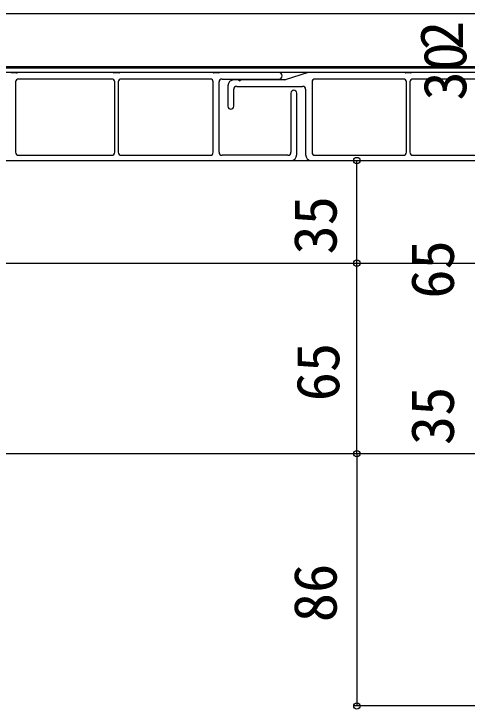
# Model space of a CAD drawing. Units: millimetres, scale not verified. Extents: x -875 to 875, y -1304 to 1296.
# Drawn here: x 9.4 to 164, y 296.5 to 533.6 of the extents above; entities that cross this region are included whole.
import ezdxf
from ezdxf.enums import TextEntityAlignment as Align

# ---------------------------------------------------------------- set-up
doc = ezdxf.new("R2010")
doc.units = ezdxf.units.MM
doc.header["$LTSCALE"] = 8
for name, color, linetype in [('0-4_YKK_12', 2, 'Continuous'), ('0-5_YKK_13', 4, 'Continuous'), ('0-6_YKK_D', 6, 'Continuous')]:
    doc.layers.add(name, color=color, linetype=linetype)
doc.styles.add('ＭＳ ゴシック', font='')
doc.styles.get('ＭＳ ゴシック').set_extended_font_data('MS Gothic')

msp = doc.modelspace()

# ---------------------------------------------------------------- linework, layer by layer
at = {"layer": '0-4_YKK_12'}
for p, q in [((406.43, 533.58), (-763.693, 533.58)), ((393.43, 515.58), (-321.284, 515.58)), ((339.43, 515.08), (-320.07, 515.08)), ((339.43, 513.58), (-320.07, 513.58)), ((-423.07, 483.58), (393.43, 483.58)), ((-423.07, 448.58), (393.43, 448.58))]:
    msp.add_line(p, q, dxfattribs=at)
msp.add_lwpolyline([(245.43, 383.58), (-328.07, 383.58), (-426.07, 383.58)], dxfattribs=at)
at = {"layer": '0-5_YKK_13'}
for p, q in [((10.356, 513.43), (8.503, 513.43)), ((10.859, 513.559), (10.5, 513.451)), ((42.856, 513.58), (11.003, 513.58)), ((43.359, 513.451), (43, 513.559)), ((45.356, 513.43), (43.503, 513.43)), ((45.859, 513.559), (45.5, 513.451)), ((76.856, 513.58), (46.003, 513.58)), ((77.359, 513.451), (77, 513.559)), ((79.356, 513.43), (77.503, 513.43)), ((79.859, 513.559), (79.5, 513.451)), ((99.83, 513.58), (80.003, 513.58)), ((109.857, 513.557), (102.002, 511.102)), ((142.356, 513.58), (110.006, 513.58)), ((142.859, 513.451), (142.5, 513.559)), ((144.856, 513.43), (143.003, 513.43)), ((145.359, 513.559), (145, 513.451)), ((177.356, 513.58), (145.503, 513.58)), ((10.03, 510.38), (10.03, 486.38)), ((42.83, 511.38), (11.03, 511.38)), ((43.83, 486.38), (43.83, 510.38)), ((45.03, 510.38), (45.03, 486.38)), ((76.43, 511.38), (46.03, 511.38)), ((77.43, 486.38), (77.43, 510.38)), ((79.43, 486.38), (79.43, 510.38)), ((80.43, 511.38), (99.83, 511.38)), ((85.91, 511.08), (84.43, 511.08)), ((101.853, 511.08), (86.949, 511.08)), ((111.13, 510.38), (111.13, 486.38)), ((142.33, 511.38), (112.13, 511.38)), ((143.33, 486.38), (143.33, 510.38)), ((144.53, 510.38), (144.53, 486.38)), ((177.33, 511.38), (145.53, 511.38)), ((82.43, 509.08), (82.43, 502.08)), ((84.43, 502.08), (84.43, 507.88)), ((85.43, 508.88), (107.93, 508.88)), ((108.93, 507.88), (108.93, 485.58)), ((103.93, 506.58), (103.93, 486.38)), ((105.93, 485.58), (105.93, 506.58)), ((11.03, 485.38), (42.83, 485.38)), ((46.03, 485.38), (76.43, 485.38)), ((102.93, 485.38), (80.43, 485.38)), ((112.13, 485.38), (142.33, 485.38)), ((145.53, 485.38), (177.33, 485.38)), ((-174.57, 483.58), (103.93, 483.58)), ((110.93, 483.58), (389.43, 483.58))]:
    msp.add_line(p, q, dxfattribs=at)
for centre, radius, start, end in [((10.356, 513.93), 0.5, 270, 286.69924), ((11.003, 513.08), 0.5, 90, 106.69924), ((42.856, 513.08), 0.5, 73.30076, 90), ((43.503, 513.93), 0.5, 253.30076, 270), ((45.356, 513.93), 0.5, 270, 286.69924), ((46.003, 513.08), 0.5, 90, 106.69924), ((76.856, 513.08), 0.5, 73.30076, 90), ((77.503, 513.93), 0.5, 253.30076, 270), ((79.356, 513.93), 0.5, 270, 286.69924), ((80.003, 513.08), 0.5, 90, 106.69924), ((99.83, 512.48), 1.1, 270, 90), ((110.006, 513.08), 0.5, 90, 107.35402), ((142.356, 513.08), 0.5, 73.30076, 90), ((143.003, 513.93), 0.5, 253.30076, 270), ((144.856, 513.93), 0.5, 270, 286.69924), ((145.503, 513.08), 0.5, 90, 106.69924), ((11.03, 510.38), 1, 90, 180), ((42.83, 510.38), 1, 0, 90), ((46.03, 510.38), 1, 90, 180), ((76.43, 510.38), 1, 0, 90), ((80.43, 510.38), 1, 90, 180), ((84.43, 509.08), 2, 90, 180), ((85.91, 510.78), 0.3, 30, 90), ((86.43, 511.08), 0.3, 210, 330), ((86.949, 510.78), 0.3, 90, 150), ((101.853, 511.58), 0.5, 270, 287.35402), ((112.13, 510.38), 1, 90, 180), ((142.33, 510.38), 1, 0, 90), ((145.53, 510.38), 1, 90, 180), ((85.43, 507.88), 1, 90, 180), ((104.93, 506.58), 1, 0, 180), ((107.93, 507.88), 1, 0, 90), ((83.43, 502.08), 1, 180, 0), ((11.03, 486.38), 1, 180, 270), ((42.83, 486.38), 1, 270, 0), ((46.03, 486.38), 1, 180, 270), ((76.43, 486.38), 1, 270, 0), ((80.43, 486.38), 1, 180, 270), ((102.93, 486.38), 1, 270, 0), ((112.13, 486.38), 1, 180, 270), ((142.33, 486.38), 1, 270, 0), ((145.53, 486.38), 1, 180, 270), ((103.93, 485.58), 2, 270, 0), ((110.93, 485.58), 2, 180, 270)]:
    msp.add_arc(centre, radius, start, end, dxfattribs=at)
at = {"layer": '0-6_YKK_D'}
for p, q in [((224.43, 383.58), (125.43, 383.58)), ((126.43, 383.58), (126.43, 297.58)), ((380.93, 297.58), (125.43, 297.58))]:
    msp.add_line(p, q, dxfattribs=at)
msp.add_lwpolyline([(126.43, 383.58), (126.43, 448.58), (126.43, 483.58)], dxfattribs=at)
for centre in [(126.43, 483.58), (126.43, 448.58), (126.43, 448.58), (126.43, 383.58), (126.43, 383.58), (126.43, 297.58)]:
    msp.add_circle(centre, 1.075, dxfattribs=at)

# ---------------------------------------------------------------- texts
at = {"layer": '0-6_YKK_D', "style": 'ＭＳ ゴシック'}
for s, p in [('2', (167.022, 521.233)), ('30', (168.18, 504.027)), ('35', (123.93, 451.534)), ('65', (163.93, 436.477)), ('65', (124.83, 401.477)), ('35', (163.93, 386.534)), ('86', (123.93, 326.148))]:
    msp.add_text(s, height=14.66, rotation=90, dxfattribs=at).set_placement(p, align=Align.BOTTOM_LEFT)

doc.saveas('drawing.dxf')
